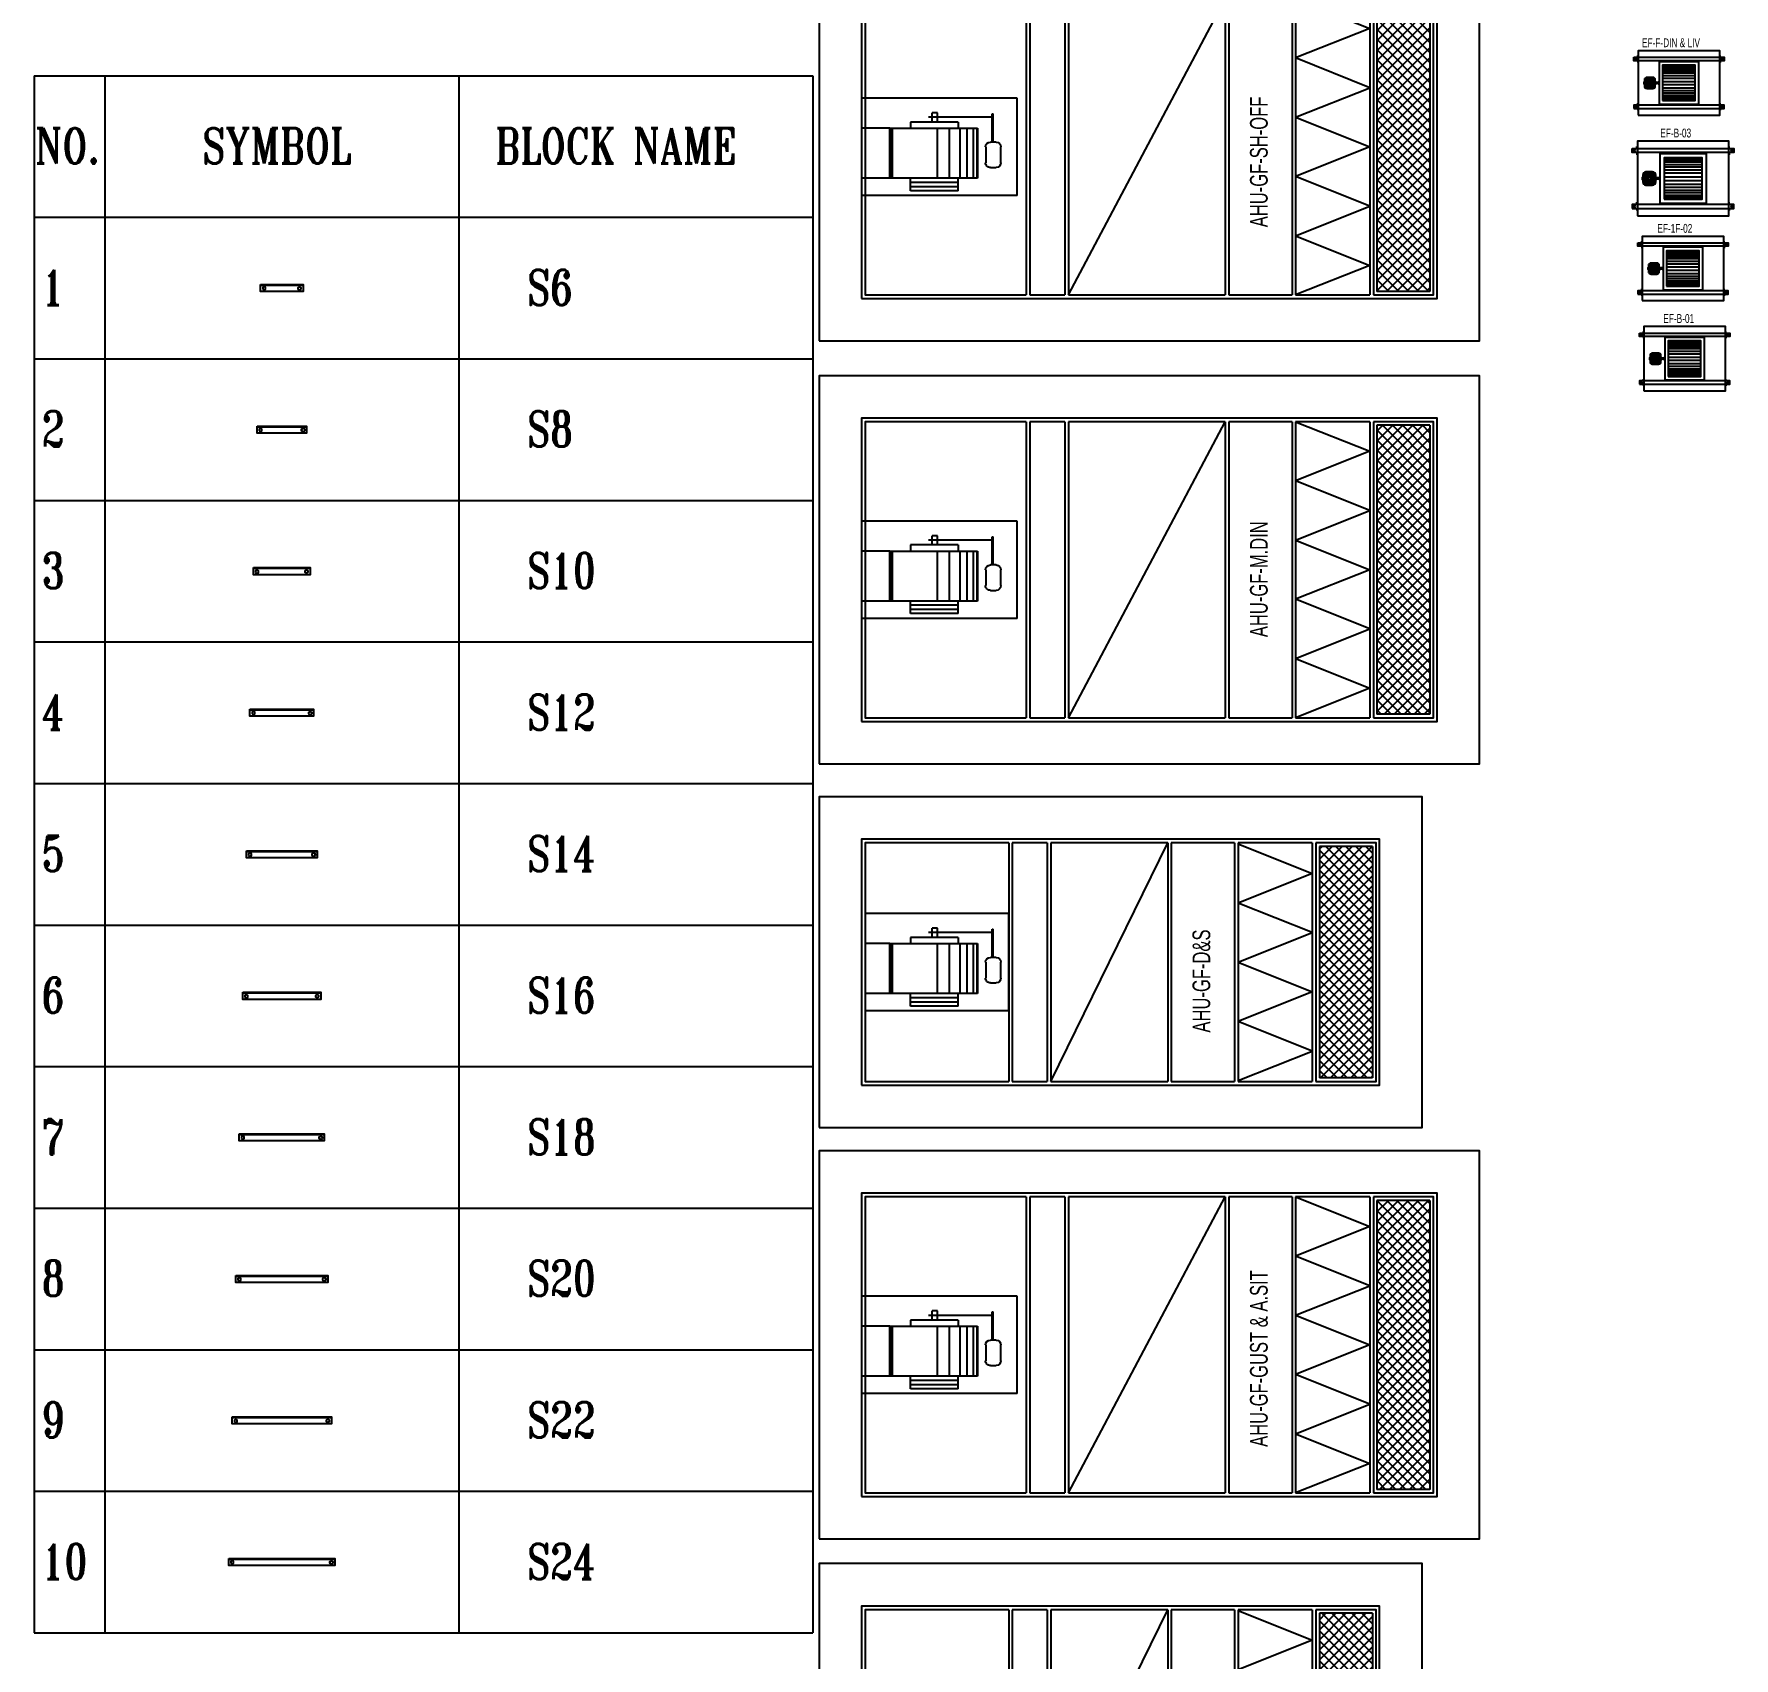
# Model space of a CAD drawing. Header units: millimetres. Extents: x -21221 to 1625077, y -149981 to 356550.
# Drawn here: x 272171 to 284177, y 130573 to 142046 of the extents above; entities that cross this region are included whole.
import ezdxf
from ezdxf.enums import TextEntityAlignment as Align

# ---------------------------------------------------------------- set-up
doc = ezdxf.new("R2010")
doc.units = ezdxf.units.MM
doc.header["$LTSCALE"] = 1000
doc.header["$MEASUREMENT"] = 0
doc.linetypes.add('HIDDEN2', pattern=[0.1875, 0.125, -0.0625])
doc.layers.get('0').update_dxf_attribs({"linetype": 'CONTINUOUS'})
doc.styles.add('SUPPORT', font='ROMANT.SHX', dxfattribs={"width": 0.75, "height": 250})
doc.styles.add('TEXT-P', font='stencil.shx', dxfattribs={"height": 0.3})
pattern_1 = [(45, (-2234.21, -2166.966), (-35.35534, 35.35534), []), (135, (-2234.21, -2166.966), (-35.35534, -35.35534), [])]
pattern_2 = [(45, (-2031.21, -1963.466), (-35.35534, 35.35534), []), (135, (-2031.21, -1963.466), (-35.35534, -35.35534), [])]

# ---------------------------------------------------------------- blocks, each defined once
blk = doc.blocks.new('S6')
at = {"color": 9, "linetype": 'HIDDEN2', "ltscale": 500}
blk.add_line((-150, 20), (150, 20), dxfattribs=at)
at = {"color": 9}
for points in [[(-150, 25), (150, 25), (150, -25), (-150, -25)], [(-135, -9), (-125, -15), (-115, -9), (-115, 3), (-125, 9), (-135, 3)], [(135, -9), (125, -15), (115, -9), (115, 3), (125, 9), (135, 3)]]:
    blk.add_lwpolyline(points, close=True, dxfattribs=at)
blk = doc.blocks.new('S8')
at = {"color": 9, "linetype": 'HIDDEN2', "ltscale": 500}
blk.add_line((-175, 20), (175, 20), dxfattribs=at)
at = {"color": 9}
for points in [[(-175, 25), (175, 25), (175, -25), (-175, -25)], [(-160, -9), (-150, -15), (-140, -9), (-140, 3), (-150, 9), (-160, 3)], [(160, -9), (150, -15), (140, -9), (140, 3), (150, 9), (160, 3)]]:
    blk.add_lwpolyline(points, close=True, dxfattribs=at)
blk = doc.blocks.new('S12')
at = {"color": 9, "linetype": 'HIDDEN2', "ltscale": 500}
blk.add_line((-225, 20), (225, 20), dxfattribs=at)
at = {"color": 9}
for points in [[(-225, 25), (225, 25), (225, -25), (-225, -25)], [(-210, -9), (-200, -15), (-190, -9), (-190, 3), (-200, 9), (-210, 3)], [(210, -9), (200, -15), (190, -9), (190, 3), (200, 9), (210, 3)]]:
    blk.add_lwpolyline(points, close=True, dxfattribs=at)
blk = doc.blocks.new('S14')
at = {"color": 9, "linetype": 'HIDDEN2', "ltscale": 500}
blk.add_line((-250, 20), (250, 20), dxfattribs=at)
at = {"color": 9}
for points in [[(-250, 25), (250, 25), (250, -25), (-250, -25)], [(-235, -9), (-225, -15), (-215, -9), (-215, 3), (-225, 9), (-235, 3)], [(235, -9), (225, -15), (215, -9), (215, 3), (225, 9), (235, 3)]]:
    blk.add_lwpolyline(points, close=True, dxfattribs=at)
blk = doc.blocks.new('S16')
at = {"color": 9, "linetype": 'HIDDEN2', "ltscale": 500}
blk.add_line((-275, 20), (275, 20), dxfattribs=at)
at = {"color": 9}
for points in [[(-275, 25), (275, 25), (275, -25), (-275, -25)], [(-260, -9), (-250, -15), (-240, -9), (-240, 3), (-250, 9), (-260, 3)], [(260, -9), (250, -15), (240, -9), (240, 3), (250, 9), (260, 3)]]:
    blk.add_lwpolyline(points, close=True, dxfattribs=at)
blk = doc.blocks.new('S18')
at = {"color": 9, "linetype": 'HIDDEN2', "ltscale": 500}
blk.add_line((-300, 20), (300, 20), dxfattribs=at)
at = {"color": 9}
for points in [[(-300, 25), (300, 25), (300, -25), (-300, -25)], [(-285, -9), (-275, -15), (-265, -9), (-265, 3), (-275, 9), (-285, 3)], [(285, -9), (275, -15), (265, -9), (265, 3), (275, 9), (285, 3)]]:
    blk.add_lwpolyline(points, close=True, dxfattribs=at)
blk = doc.blocks.new('S20')
at = {"color": 9, "linetype": 'HIDDEN2', "ltscale": 500}
blk.add_line((-325, 20), (325, 20), dxfattribs=at)
at = {"color": 9}
for points in [[(-325, 25), (325, 25), (325, -25), (-325, -25)], [(-310, -9), (-300, -15), (-290, -9), (-290, 3), (-300, 9), (-310, 3)], [(310, -9), (300, -15), (290, -9), (290, 3), (300, 9), (310, 3)]]:
    blk.add_lwpolyline(points, close=True, dxfattribs=at)
blk = doc.blocks.new('S22')
at = {"color": 9, "linetype": 'HIDDEN2', "ltscale": 500}
blk.add_line((-350, 20), (350, 20), dxfattribs=at)
at = {"color": 9}
for points in [[(-350, 25), (350, 25), (350, -25), (-350, -25)], [(-335, -9), (-325, -15), (-315, -9), (-315, 3), (-325, 9), (-335, 3)], [(335, -9), (325, -15), (315, -9), (315, 3), (325, 9), (335, 3)]]:
    blk.add_lwpolyline(points, close=True, dxfattribs=at)
blk = doc.blocks.new('S24')
at = {"color": 9, "linetype": 'HIDDEN2', "ltscale": 500}
blk.add_line((-375, 20), (375, 20), dxfattribs=at)
at = {"color": 9}
for points in [[(-375, 25), (375, 25), (375, -25), (-375, -25)], [(-360, -9), (-350, -15), (-340, -9), (-340, 3), (-350, 9), (-360, 3)], [(360, -9), (350, -15), (340, -9), (340, 3), (350, 9), (360, 3)]]:
    blk.add_lwpolyline(points, close=True, dxfattribs=at)
blk = doc.blocks.new('S10')
at = {"color": 9, "linetype": 'HIDDEN2', "ltscale": 500}
blk.add_line((-200, 20), (200, 20), dxfattribs=at)
at = {"color": 9}
for points in [[(-200, 25), (200, 25), (200, -25), (-200, -25)], [(-185, -9), (-175, -15), (-165, -9), (-165, 3), (-175, 9), (-185, 3)], [(185, -9), (175, -15), (165, -9), (165, 3), (175, 9), (185, 3)]]:
    blk.add_lwpolyline(points, close=True, dxfattribs=at)
blk = doc.blocks.new('AHU-GF-COR')
h = blk.add_hatch()
h.set_pattern_fill('ANSI37', color=9, scale=400, style=0)
h.set_pattern_definition(pattern_1)
h.paths.add_polyline_path([(1779, 818), (1404, 818), (1404, -818), (1779, -818)])
at = {"color": 12}
for p, q in [((-790, 842), (-790, -842)), ((-765, 842), (-765, -842)), ((-518, 842), (-518, -842)), ((-493, 842), (-493, -842)), ((-493, -842), (333, 842)), ((333, 842), (333, -842)), ((358, 842), (358, -842)), ((805, 842), (805, -842)), ((830, 842), (830, -842)), ((1354, 842), (1354, -842)), ((1379, 842), (1379, -842)), ((1379, 842), (1379, -842)), ((830, 836), (1354, 627)), ((1404, 818), (1404, -818)), ((1779, 818), (1404, 818)), ((1779, 818), (1779, -818)), ((1354, 627), (830, 418)), ((1354, 209), (830, 418)), ((-1804, 344), (-1804, -344)), ((-790, 344), (-1804, 344)), ((-790, -344), (-790, 344)), ((-1630, 132), (-1804, 132)), ((-1630, -221), (-1630, 132)), ((-1630, 132), (-1011, 132)), ((-1617, -221), (-1617, 132)), ((-1611, -221), (-1611, 132)), ((-1147, 175), (-1485, 175)), ((-1485, 175), (-1485, 132)), ((-1356, 211), (-908, 211)), ((-1294, 240), (-1331, 240)), ((-1330, 175), (-1330, 240)), ((-1296, 132), (-1296, -221)), ((-1294, 175), (-1294, 240)), ((-1210, 132), (-1210, -221)), ((-1147, 175), (-1147, 132)), ((-1135, 132), (-1135, -221)), ((-1086, 132), (-1086, -221)), ((-1042, 132), (-1042, -221)), ((-1016, 132), (-1016, -221)), ((-1011, 132), (-1011, -221)), ((-908, 233), (-899, 233)), ((-908, 34), (-908, 233)), ((-899, 34), (-899, 233)), ((830, 0), (1354, 209)), ((-953, 0), (-953, -112)), ((-879, 34), (-920, 34)), ((-845, -112), (-845, 0)), ((830, 0), (1354, -210)), ((-1630, -221), (-1804, -221)), ((-1011, -221), (-1630, -221)), ((-1485, -310), (-1485, -221)), ((-1147, -310), (-1147, -221)), ((-920, -146), (-879, -146)), ((1354, -210), (830, -419)), ((-790, -344), (-1804, -344)), ((-1147, -251), (-1485, -251)), ((-1147, -282), (-1485, -282)), ((-1147, -310), (-1485, -310)), ((1354, -628), (830, -419)), ((830, -837), (1354, -628)), ((1779, -818), (1404, -818))]:
    blk.add_line(p, q, dxfattribs=at)
at = {"color": 2}
blk.add_lwpolyline([(-2129, -1168), (2129, -1168), (2129, 1168), (-2129, 1168)], close=True, dxfattribs=at)
at = {"color": 12}
blk.add_lwpolyline([(-1829, -868), (1829, -868), (1829, 868), (-1829, 868)], close=True, dxfattribs=at)
for points in [[(-790, 842), (-1804, 842), (-1804, -842), (-790, -842)], [(-518, 842), (-765, 842)], [(333, 842), (-493, 842)], [(805, 842), (358, 842)], [(1354, 842), (830, 842)], [(1379, -842), (1804, -842), (1804, 842), (1379, 842)], [(-765, -842), (-518, -842)], [(-493, -842), (333, -842)], [(358, -842), (805, -842)], [(830, -842), (1354, -842)]]:
    blk.add_lwpolyline(points, dxfattribs=at)
at = {"color": 12, "extrusion": (0, 0, -1)}
for centre, major_axis, start_param, end_param in [((-920, 0), (-23.9, 23.9), 5.497787, 7.068583), ((-879, 0), (-23.9, 23.9), 0.785398, 2.356194), ((-920, -112), (23.9, 23.9), 2.356194, 3.926991), ((-879, -112), (23.9, 23.9), 0.785398, 2.356194)]:
    blk.add_ellipse(centre, major_axis=major_axis, ratio=1, start_param=start_param, end_param=end_param, dxfattribs=at)
blk = doc.blocks.new('AHU-GF-GUST & A.SIT')
h = blk.add_hatch()
h.set_pattern_fill('ANSI37', color=9, scale=400, style=0)
h.set_pattern_definition(pattern_2)
h.paths.add_polyline_path([(1982, 1021), (1607, 1021), (1607, -1021), (1982, -1021)])
at = {"color": 12}
for p, q in [((-869, 1046), (-869, -1046)), ((-844, 1046), (-844, -1046)), ((-597, 1046), (-597, -1046)), ((-572, 1046), (-572, -1046)), ((-572, -1046), (536, 1046)), ((536, 1046), (536, -1046)), ((561, 1046), (561, -1046)), ((1008, 1046), (1008, -1046)), ((1033, 1046), (1033, -1046)), ((1033, 1046), (1557, 837)), ((1557, 1046), (1557, -1046)), ((1582, 1046), (1582, -1046)), ((1582, 1046), (1582, -1046)), ((1607, 1021), (1607, -1021)), ((1982, 1021), (1607, 1021)), ((1982, 1021), (1982, -1021)), ((1557, 837), (1033, 628)), ((1557, 418), (1033, 628)), ((1033, 209), (1557, 418)), ((-2032, 344), (-2032, -344)), ((-934, 344), (-2032, 344)), ((-934, -344), (-934, 344)), ((-1833, 132), (-2032, 132)), ((-1833, -221), (-1833, 132)), ((-1833, 132), (-1214, 132)), ((-1820, -221), (-1820, 132)), ((-1814, -221), (-1814, 132)), ((-1350, 175), (-1688, 175)), ((-1688, 175), (-1688, 132)), ((-1559, 211), (-1111, 211)), ((-1497, 240), (-1534, 240)), ((-1533, 175), (-1533, 240)), ((-1499, 132), (-1499, -221)), ((-1497, 175), (-1497, 240)), ((-1413, 132), (-1413, -221)), ((-1350, 175), (-1350, 132)), ((-1338, 132), (-1338, -221)), ((-1289, 132), (-1289, -221)), ((-1245, 132), (-1245, -221)), ((-1219, 132), (-1219, -221)), ((-1214, 132), (-1214, -221)), ((-1111, 233), (-1102, 233)), ((-1111, 34), (-1111, 233)), ((-1102, 34), (-1102, 233)), ((1033, 209), (1557, 0)), ((-1156, 0), (-1156, -112)), ((-1082, 34), (-1123, 34)), ((-1048, -112), (-1048, 0)), ((1557, 0), (1033, -209)), ((-1833, -221), (-2032, -221)), ((-1214, -221), (-1833, -221)), ((-1688, -310), (-1688, -221)), ((-1350, -310), (-1350, -221)), ((-1123, -146), (-1082, -146)), ((1557, -418), (1033, -209)), ((-934, -344), (-2032, -344)), ((-1350, -251), (-1688, -251)), ((-1350, -282), (-1688, -282)), ((-1350, -310), (-1688, -310)), ((1033, -628), (1557, -418)), ((1033, -628), (1557, -837)), ((1557, -837), (1033, -1046)), ((1982, -1021), (1607, -1021))]:
    blk.add_line(p, q, dxfattribs=at)
at = {"color": 2}
blk.add_lwpolyline([(-2332, -1371), (2332, -1371), (2332, 1371), (-2332, 1371)], close=True, dxfattribs=at)
at = {"color": 12}
blk.add_lwpolyline([(-2032, -1071), (2032, -1071), (2032, 1071), (-2032, 1071)], close=True, dxfattribs=at)
for points in [[(-869, 1046), (-2007, 1046), (-2007, -1046), (-869, -1046)], [(-597, 1046), (-844, 1046)], [(536, 1046), (-572, 1046)], [(1008, 1046), (561, 1046)], [(1557, 1046), (1033, 1046)], [(1582, -1046), (2007, -1046), (2007, 1046), (1582, 1046)], [(-844, -1046), (-597, -1046)], [(-572, -1046), (536, -1046)], [(561, -1046), (1008, -1046)], [(1033, -1046), (1557, -1046)]]:
    blk.add_lwpolyline(points, dxfattribs=at)
at = {"color": 12, "extrusion": (0, 0, -1)}
for centre, major_axis, start_param, end_param in [((-1123, 0), (-23.9, 23.9), 5.497787, 7.068583), ((-1082, 0), (-23.9, 23.9), 0.785398, 2.356194), ((-1123, -112), (23.9, 23.9), 2.356194, 3.926991), ((-1082, -112), (23.9, 23.9), 0.785398, 2.356194)]:
    blk.add_ellipse(centre, major_axis=major_axis, ratio=1, start_param=start_param, end_param=end_param, dxfattribs=at)
blk = doc.blocks.new('AHU-GF-D&S')
h = blk.add_hatch()
h.set_pattern_fill('ANSI37', color=9, scale=400, style=0)
h.set_pattern_definition(pattern_1)
h.paths.add_polyline_path([(1779, 818), (1404, 818), (1404, -818), (1779, -818)])
at = {"color": 12}
for p, q in [((-790, 842), (-790, -842)), ((-765, 842), (-765, -842)), ((-518, 842), (-518, -842)), ((-493, 842), (-493, -842)), ((-493, -842), (333, 842)), ((333, 842), (333, -842)), ((358, 842), (358, -842)), ((805, 842), (805, -842)), ((830, 842), (830, -842)), ((1354, 842), (1354, -842)), ((1379, 842), (1379, -842)), ((1379, 842), (1379, -842)), ((830, 836), (1354, 627)), ((1404, 818), (1404, -818)), ((1779, 818), (1404, 818)), ((1779, 818), (1779, -818)), ((1354, 627), (830, 418)), ((1354, 209), (830, 418)), ((-1804, 344), (-1804, -344)), ((-790, 344), (-1804, 344)), ((-790, -344), (-790, 344)), ((-1630, 132), (-1804, 132)), ((-1630, -221), (-1630, 132)), ((-1630, 132), (-1011, 132)), ((-1617, -221), (-1617, 132)), ((-1611, -221), (-1611, 132)), ((-1147, 175), (-1485, 175)), ((-1485, 175), (-1485, 132)), ((-1356, 211), (-908, 211)), ((-1294, 240), (-1331, 240)), ((-1330, 175), (-1330, 240)), ((-1296, 132), (-1296, -221)), ((-1294, 175), (-1294, 240)), ((-1210, 132), (-1210, -221)), ((-1147, 175), (-1147, 132)), ((-1135, 132), (-1135, -221)), ((-1086, 132), (-1086, -221)), ((-1042, 132), (-1042, -221)), ((-1016, 132), (-1016, -221)), ((-1011, 132), (-1011, -221)), ((-908, 233), (-899, 233)), ((-908, 34), (-908, 233)), ((-899, 34), (-899, 233)), ((830, 0), (1354, 209)), ((-953, 0), (-953, -112)), ((-879, 34), (-920, 34)), ((-845, -112), (-845, 0)), ((830, 0), (1354, -210)), ((-1630, -221), (-1804, -221)), ((-1011, -221), (-1630, -221)), ((-1485, -310), (-1485, -221)), ((-1147, -310), (-1147, -221)), ((-920, -146), (-879, -146)), ((1354, -210), (830, -419)), ((-790, -344), (-1804, -344)), ((-1147, -251), (-1485, -251)), ((-1147, -282), (-1485, -282)), ((-1147, -310), (-1485, -310)), ((1354, -628), (830, -419)), ((830, -837), (1354, -628)), ((1779, -818), (1404, -818))]:
    blk.add_line(p, q, dxfattribs=at)
at = {"color": 2}
blk.add_lwpolyline([(-2129, -1168), (2129, -1168), (2129, 1168), (-2129, 1168)], close=True, dxfattribs=at)
at = {"color": 12}
blk.add_lwpolyline([(-1829, -868), (1829, -868), (1829, 868), (-1829, 868)], close=True, dxfattribs=at)
for points in [[(-790, 842), (-1804, 842), (-1804, -842), (-790, -842)], [(-518, 842), (-765, 842)], [(333, 842), (-493, 842)], [(805, 842), (358, 842)], [(1354, 842), (830, 842)], [(1379, -842), (1804, -842), (1804, 842), (1379, 842)], [(-765, -842), (-518, -842)], [(-493, -842), (333, -842)], [(358, -842), (805, -842)], [(830, -842), (1354, -842)]]:
    blk.add_lwpolyline(points, dxfattribs=at)
at = {"color": 12, "extrusion": (0, 0, -1)}
for centre, major_axis, start_param, end_param in [((-920, 0), (-23.9, 23.9), 5.497787, 7.068583), ((-879, 0), (-23.9, 23.9), 0.785398, 2.356194), ((-920, -112), (23.9, 23.9), 2.356194, 3.926991), ((-879, -112), (23.9, 23.9), 0.785398, 2.356194)]:
    blk.add_ellipse(centre, major_axis=major_axis, ratio=1, start_param=start_param, end_param=end_param, dxfattribs=at)
blk = doc.blocks.new('AHU-GF-M.DIN')
h = blk.add_hatch()
h.set_pattern_fill('ANSI37', color=9, scale=400, style=0)
h.set_pattern_definition(pattern_2)
h.paths.add_polyline_path([(1982, 1021), (1607, 1021), (1607, -1021), (1982, -1021)])
at = {"color": 12}
for p, q in [((-869, 1046), (-869, -1046)), ((-844, 1046), (-844, -1046)), ((-597, 1046), (-597, -1046)), ((-572, 1046), (-572, -1046)), ((-572, -1046), (536, 1046)), ((536, 1046), (536, -1046)), ((561, 1046), (561, -1046)), ((1008, 1046), (1008, -1046)), ((1033, 1046), (1033, -1046)), ((1033, 1046), (1557, 837)), ((1557, 1046), (1557, -1046)), ((1582, 1046), (1582, -1046)), ((1582, 1046), (1582, -1046)), ((1607, 1021), (1607, -1021)), ((1982, 1021), (1607, 1021)), ((1982, 1021), (1982, -1021)), ((1557, 837), (1033, 628)), ((1557, 418), (1033, 628)), ((1033, 209), (1557, 418)), ((-2032, 344), (-2032, -344)), ((-934, 344), (-2032, 344)), ((-934, -344), (-934, 344)), ((-1833, 132), (-2032, 132)), ((-1833, -221), (-1833, 132)), ((-1833, 132), (-1214, 132)), ((-1820, -221), (-1820, 132)), ((-1814, -221), (-1814, 132)), ((-1350, 175), (-1688, 175)), ((-1688, 175), (-1688, 132)), ((-1559, 211), (-1111, 211)), ((-1497, 240), (-1534, 240)), ((-1533, 175), (-1533, 240)), ((-1499, 132), (-1499, -221)), ((-1497, 175), (-1497, 240)), ((-1413, 132), (-1413, -221)), ((-1350, 175), (-1350, 132)), ((-1338, 132), (-1338, -221)), ((-1289, 132), (-1289, -221)), ((-1245, 132), (-1245, -221)), ((-1219, 132), (-1219, -221)), ((-1214, 132), (-1214, -221)), ((-1111, 233), (-1102, 233)), ((-1111, 34), (-1111, 233)), ((-1102, 34), (-1102, 233)), ((1033, 209), (1557, 0)), ((-1156, 0), (-1156, -112)), ((-1082, 34), (-1123, 34)), ((-1048, -112), (-1048, 0)), ((1557, 0), (1033, -209)), ((-1833, -221), (-2032, -221)), ((-1214, -221), (-1833, -221)), ((-1688, -310), (-1688, -221)), ((-1350, -310), (-1350, -221)), ((-1123, -146), (-1082, -146)), ((1557, -418), (1033, -209)), ((-934, -344), (-2032, -344)), ((-1350, -251), (-1688, -251)), ((-1350, -282), (-1688, -282)), ((-1350, -310), (-1688, -310)), ((1033, -628), (1557, -418)), ((1033, -628), (1557, -837)), ((1557, -837), (1033, -1046)), ((1982, -1021), (1607, -1021))]:
    blk.add_line(p, q, dxfattribs=at)
at = {"color": 2}
blk.add_lwpolyline([(-2332, -1371), (2332, -1371), (2332, 1371), (-2332, 1371)], close=True, dxfattribs=at)
at = {"color": 12}
blk.add_lwpolyline([(-2032, -1071), (2032, -1071), (2032, 1071), (-2032, 1071)], close=True, dxfattribs=at)
for points in [[(-869, 1046), (-2007, 1046), (-2007, -1046), (-869, -1046)], [(-597, 1046), (-844, 1046)], [(536, 1046), (-572, 1046)], [(1008, 1046), (561, 1046)], [(1557, 1046), (1033, 1046)], [(1582, -1046), (2007, -1046), (2007, 1046), (1582, 1046)], [(-844, -1046), (-597, -1046)], [(-572, -1046), (536, -1046)], [(561, -1046), (1008, -1046)], [(1033, -1046), (1557, -1046)]]:
    blk.add_lwpolyline(points, dxfattribs=at)
at = {"color": 12, "extrusion": (0, 0, -1)}
for centre, major_axis, start_param, end_param in [((-1123, 0), (-23.9, 23.9), 5.497787, 7.068583), ((-1082, 0), (-23.9, 23.9), 0.785398, 2.356194), ((-1123, -112), (23.9, 23.9), 2.356194, 3.926991), ((-1082, -112), (23.9, 23.9), 0.785398, 2.356194)]:
    blk.add_ellipse(centre, major_axis=major_axis, ratio=1, start_param=start_param, end_param=end_param, dxfattribs=at)
blk = doc.blocks.new('AHU-GF-SH-OFF')
h = blk.add_hatch()
h.set_pattern_fill('ANSI37', color=9, scale=400, style=0)
h.set_pattern_definition(pattern_2)
h.paths.add_polyline_path([(1982, 1021), (1607, 1021), (1607, -1021), (1982, -1021)])
at = {"color": 12}
for p, q in [((-869, 1046), (-869, -1046)), ((-844, 1046), (-844, -1046)), ((-597, 1046), (-597, -1046)), ((-572, 1046), (-572, -1046)), ((-572, -1046), (536, 1046)), ((536, 1046), (536, -1046)), ((561, 1046), (561, -1046)), ((1008, 1046), (1008, -1046)), ((1033, 1046), (1033, -1046)), ((1033, 1046), (1557, 837)), ((1557, 1046), (1557, -1046)), ((1582, 1046), (1582, -1046)), ((1582, 1046), (1582, -1046)), ((1607, 1021), (1607, -1021)), ((1982, 1021), (1607, 1021)), ((1982, 1021), (1982, -1021)), ((1557, 837), (1033, 628)), ((1557, 418), (1033, 628)), ((1033, 209), (1557, 418)), ((-2032, 344), (-2032, -344)), ((-934, 344), (-2032, 344)), ((-934, -344), (-934, 344)), ((-1833, 132), (-2032, 132)), ((-1833, -221), (-1833, 132)), ((-1833, 132), (-1214, 132)), ((-1820, -221), (-1820, 132)), ((-1814, -221), (-1814, 132)), ((-1350, 175), (-1688, 175)), ((-1688, 175), (-1688, 132)), ((-1559, 211), (-1111, 211)), ((-1497, 240), (-1534, 240)), ((-1533, 175), (-1533, 240)), ((-1499, 132), (-1499, -221)), ((-1497, 175), (-1497, 240)), ((-1413, 132), (-1413, -221)), ((-1350, 175), (-1350, 132)), ((-1338, 132), (-1338, -221)), ((-1289, 132), (-1289, -221)), ((-1245, 132), (-1245, -221)), ((-1219, 132), (-1219, -221)), ((-1214, 132), (-1214, -221)), ((-1111, 233), (-1102, 233)), ((-1111, 34), (-1111, 233)), ((-1102, 34), (-1102, 233)), ((1033, 209), (1557, 0)), ((-1156, 0), (-1156, -112)), ((-1082, 34), (-1123, 34)), ((-1048, -112), (-1048, 0)), ((1557, 0), (1033, -209)), ((-1833, -221), (-2032, -221)), ((-1214, -221), (-1833, -221)), ((-1688, -310), (-1688, -221)), ((-1350, -310), (-1350, -221)), ((-1123, -146), (-1082, -146)), ((1557, -418), (1033, -209)), ((-934, -344), (-2032, -344)), ((-1350, -251), (-1688, -251)), ((-1350, -282), (-1688, -282)), ((-1350, -310), (-1688, -310)), ((1033, -628), (1557, -418)), ((1033, -628), (1557, -837)), ((1557, -837), (1033, -1046)), ((1982, -1021), (1607, -1021))]:
    blk.add_line(p, q, dxfattribs=at)
at = {"color": 2}
blk.add_lwpolyline([(-2332, -1371), (2332, -1371), (2332, 1371), (-2332, 1371)], close=True, dxfattribs=at)
at = {"color": 12}
blk.add_lwpolyline([(-2032, -1071), (2032, -1071), (2032, 1071), (-2032, 1071)], close=True, dxfattribs=at)
for points in [[(-869, 1046), (-2007, 1046), (-2007, -1046), (-869, -1046)], [(-597, 1046), (-844, 1046)], [(536, 1046), (-572, 1046)], [(1008, 1046), (561, 1046)], [(1557, 1046), (1033, 1046)], [(1582, -1046), (2007, -1046), (2007, 1046), (1582, 1046)], [(-844, -1046), (-597, -1046)], [(-572, -1046), (536, -1046)], [(561, -1046), (1008, -1046)], [(1033, -1046), (1557, -1046)]]:
    blk.add_lwpolyline(points, dxfattribs=at)
at = {"color": 12, "extrusion": (0, 0, -1)}
for centre, major_axis, start_param, end_param in [((-1123, 0), (-23.9, 23.9), 5.497787, 7.068583), ((-1082, 0), (-23.9, 23.9), 0.785398, 2.356194), ((-1123, -112), (23.9, 23.9), 2.356194, 3.926991), ((-1082, -112), (23.9, 23.9), 0.785398, 2.356194)]:
    blk.add_ellipse(centre, major_axis=major_axis, ratio=1, start_param=start_param, end_param=end_param, dxfattribs=at)
blk = doc.blocks.new('EF-B-01')
at = {"color": 12}
for p, q in [((-291, 181), (-291, 193)), ((-291, 193), (-288, 193)), ((-291, 157), (-291, 144)), ((-291, 144), (-288, 144)), ((291, 193), (288, 193)), ((291, 144), (288, 144)), ((291, 181), (291, 193)), ((291, 157), (291, 144)), ((-244, 23), (-167, 23)), ((-244, 20), (-167, 20)), ((-244, 19), (-167, 19)), ((-244, 16), (-167, 16)), ((-244, 16), (-167, 16)), ((-244, 12), (-167, 12)), ((-244, 12), (-167, 12)), ((-244, 8), (-221, 8)), ((-244, 8), (-221, 8)), ((-244, 4), (-221, 4)), ((-244, 4), (-221, 4)), ((-244, 0), (-221, 0)), ((-243, 24), (-167, 24)), ((-242, 28), (-168, 28)), ((-242, 27), (-168, 27)), ((-240, 32), (-171, 32)), ((-240, 31), (-170, 31)), ((-237, 35), (-174, 35)), ((-236, 36), (-175, 36)), ((-187, 8), (-167, 8)), ((-187, 8), (-167, 8)), ((-187, 4), (-167, 4)), ((-187, 4), (-167, 4)), ((-187, 0), (-167, 0)), ((-145, 4), (-162, 4)), ((-115, 120), (115, 120)), ((-115, 110), (115, 110)), ((-115, 100), (115, 100)), ((-115, 86), (115, 86)), ((-115, 71), (115, 71)), ((-115, 53), (115, 53)), ((-115, 34), (115, 34)), ((-115, 11), (115, 11)), ((-244, 0), (-221, 0)), ((-244, -4), (-221, -4)), ((-244, -4), (-221, -4)), ((-244, -8), (-221, -8)), ((-244, -8), (-221, -8)), ((-244, -12), (-167, -12)), ((-244, -12), (-167, -12)), ((-244, -16), (-167, -16)), ((-244, -16), (-167, -16)), ((-244, -19), (-167, -19)), ((-244, -20), (-167, -20)), ((-244, -23), (-167, -23)), ((-243, -24), (-167, -24)), ((-242, -27), (-168, -27)), ((-242, -28), (-168, -28)), ((-240, -31), (-170, -31)), ((-240, -32), (-171, -32)), ((-237, -35), (-174, -35)), ((-236, -36), (-175, -36)), ((-187, 0), (-167, 0)), ((-187, -4), (-167, -4)), ((-187, -4), (-167, -4)), ((-187, -8), (-167, -8)), ((-187, -8), (-167, -8)), ((-145, -4), (-162, -4)), ((-115, -11), (115, -11)), ((-115, -34), (115, -34)), ((-115, -53), (115, -53)), ((-115, -71), (115, -71)), ((-115, -86), (115, -86)), ((-115, -100), (115, -100)), ((-115, -110), (115, -110)), ((-115, -120), (115, -120)), ((-291, -157), (-291, -144)), ((-291, -144), (-288, -144)), ((-291, -181), (-291, -193)), ((-291, -193), (-288, -193)), ((291, -144), (288, -144)), ((291, -193), (288, -193)), ((291, -157), (291, -144)), ((291, -181), (291, -193))]:
    blk.add_line(p, q, dxfattribs=at)
for points in [[(-319, 181), (319, 181), (319, 157), (-319, 157)], [(-288, -227), (288, -227), (288, 227), (-288, 227)], [(-140, -150), (140, -150), (140, 150), (-140, 150)], [(-115, -125), (115, -125), (115, 125), (-115, 125)], [(-248, -6), (-246, -6), (-246, 6), (-248, 6)], [(-244, -8), (-246, -8), (-246, 8), (-244, 8)], [(-167, -8), (-164, -8), (-164, 8), (-167, 8)], [(-164, -6), (-162, -6), (-162, 6), (-164, 6)], [(-143, -6), (-145, -6), (-145, 6), (-143, 6)], [(-140, -8), (-143, -8), (-143, 8), (-140, 8)], [(-319, -181), (319, -181), (319, -157), (-319, -157)]]:
    blk.add_lwpolyline(points, close=True, dxfattribs=at)
for points in [[(-225, -39), (-185, -39, 0.414214), (-167, -21), (-167, 21, 0.414214), (-185, 39), (-225, 39, 0.414214), (-244, 21), (-244, -21, 0.414214)], [(-216, -12), (-192, -12, 0.414214), (-187, -7), (-187, 7, 0.414214), (-192, 12), (-216, 12, 0.414214), (-221, 7), (-221, -7, 0.414214)], [(-212, -5), (-196, -5, 0.414214), (-194, -2), (-194, 2, 0.414214), (-196, 5), (-212, 5, 0.414214), (-214, 2), (-214, -2, 0.414214)]]:
    blk.add_lwpolyline(points, format="xyb", close=True, dxfattribs=at)
for centre in [(-307, 169), (307, 169), (-307, -169), (307, -169)]:
    blk.add_circle(centre, 5.7, dxfattribs=at)
blk = doc.blocks.new('EF-1F-02')
at = {"color": 12}
for p, q in [((-291, 181), (-291, 193)), ((-291, 193), (-288, 193)), ((-291, 157), (-291, 144)), ((-291, 144), (-288, 144)), ((291, 193), (288, 193)), ((291, 144), (288, 144)), ((291, 181), (291, 193)), ((291, 157), (291, 144)), ((-244, 23), (-167, 23)), ((-244, 20), (-167, 20)), ((-244, 19), (-167, 19)), ((-244, 16), (-167, 16)), ((-244, 16), (-167, 16)), ((-244, 12), (-167, 12)), ((-244, 12), (-167, 12)), ((-244, 8), (-221, 8)), ((-244, 8), (-221, 8)), ((-244, 4), (-221, 4)), ((-244, 4), (-221, 4)), ((-244, 0), (-221, 0)), ((-243, 24), (-167, 24)), ((-242, 28), (-168, 28)), ((-242, 27), (-168, 27)), ((-240, 32), (-171, 32)), ((-240, 31), (-170, 31)), ((-237, 35), (-174, 35)), ((-236, 36), (-175, 36)), ((-187, 8), (-167, 8)), ((-187, 8), (-167, 8)), ((-187, 4), (-167, 4)), ((-187, 4), (-167, 4)), ((-187, 0), (-167, 0)), ((-145, 4), (-162, 4)), ((-115, 120), (115, 120)), ((-115, 110), (115, 110)), ((-115, 100), (115, 100)), ((-115, 86), (115, 86)), ((-115, 71), (115, 71)), ((-115, 53), (115, 53)), ((-115, 34), (115, 34)), ((-115, 11), (115, 11)), ((-244, 0), (-221, 0)), ((-244, -4), (-221, -4)), ((-244, -4), (-221, -4)), ((-244, -8), (-221, -8)), ((-244, -8), (-221, -8)), ((-244, -12), (-167, -12)), ((-244, -12), (-167, -12)), ((-244, -16), (-167, -16)), ((-244, -16), (-167, -16)), ((-244, -19), (-167, -19)), ((-244, -20), (-167, -20)), ((-244, -23), (-167, -23)), ((-243, -24), (-167, -24)), ((-242, -27), (-168, -27)), ((-242, -28), (-168, -28)), ((-240, -31), (-170, -31)), ((-240, -32), (-171, -32)), ((-237, -35), (-174, -35)), ((-236, -36), (-175, -36)), ((-187, 0), (-167, 0)), ((-187, -4), (-167, -4)), ((-187, -4), (-167, -4)), ((-187, -8), (-167, -8)), ((-187, -8), (-167, -8)), ((-145, -4), (-162, -4)), ((-115, -11), (115, -11)), ((-115, -34), (115, -34)), ((-115, -53), (115, -53)), ((-115, -71), (115, -71)), ((-115, -86), (115, -86)), ((-115, -100), (115, -100)), ((-115, -110), (115, -110)), ((-115, -120), (115, -120)), ((-291, -157), (-291, -144)), ((-291, -144), (-288, -144)), ((-291, -181), (-291, -193)), ((-291, -193), (-288, -193)), ((291, -144), (288, -144)), ((291, -193), (288, -193)), ((291, -157), (291, -144)), ((291, -181), (291, -193))]:
    blk.add_line(p, q, dxfattribs=at)
for points in [[(-319, 181), (319, 181), (319, 157), (-319, 157)], [(-288, -227), (288, -227), (288, 227), (-288, 227)], [(-140, -150), (140, -150), (140, 150), (-140, 150)], [(-115, -125), (115, -125), (115, 125), (-115, 125)], [(-248, -6), (-246, -6), (-246, 6), (-248, 6)], [(-244, -8), (-246, -8), (-246, 8), (-244, 8)], [(-167, -8), (-164, -8), (-164, 8), (-167, 8)], [(-164, -6), (-162, -6), (-162, 6), (-164, 6)], [(-143, -6), (-145, -6), (-145, 6), (-143, 6)], [(-140, -8), (-143, -8), (-143, 8), (-140, 8)], [(-319, -181), (319, -181), (319, -157), (-319, -157)]]:
    blk.add_lwpolyline(points, close=True, dxfattribs=at)
for points in [[(-225, -39), (-185, -39, 0.414214), (-167, -21), (-167, 21, 0.414214), (-185, 39), (-225, 39, 0.414214), (-244, 21), (-244, -21, 0.414214)], [(-216, -12), (-192, -12, 0.414214), (-187, -7), (-187, 7, 0.414214), (-192, 12), (-216, 12, 0.414214), (-221, 7), (-221, -7, 0.414214)], [(-212, -5), (-196, -5, 0.414214), (-194, -2), (-194, 2, 0.414214), (-196, 5), (-212, 5, 0.414214), (-214, 2), (-214, -2, 0.414214)]]:
    blk.add_lwpolyline(points, format="xyb", close=True, dxfattribs=at)
for centre in [(-307, 169), (307, 169), (-307, -169), (307, -169)]:
    blk.add_circle(centre, 5.7, dxfattribs=at)
blk = doc.blocks.new('EF-B-03')
at = {"color": 12}
for p, q in [((-326, 211), (-326, 225)), ((-326, 225), (-322, 225)), ((-326, 183), (-326, 168)), ((-326, 168), (-322, 168)), ((-134, 140), (134, 140)), ((-134, 129), (134, 129)), ((326, 225), (322, 225)), ((326, 168), (322, 168)), ((326, 211), (326, 225)), ((326, 183), (326, 168)), ((-284, 28), (-195, 28)), ((-284, 27), (-195, 27)), ((-284, 23), (-194, 23)), ((-284, 23), (-194, 23)), ((-284, 19), (-194, 19)), ((-284, 18), (-194, 18)), ((-284, 14), (-194, 14)), ((-284, 13), (-194, 13)), ((-284, 10), (-258, 10)), ((-284, 9), (-258, 9)), ((-284, 5), (-258, 5)), ((-284, 4), (-258, 4)), ((-284, 0), (-258, 0)), ((-283, 32), (-196, 32)), ((-282, 33), (-196, 33)), ((-280, 37), (-199, 37)), ((-280, 37), (-198, 37)), ((-276, 41), (-203, 41)), ((-275, 42), (-204, 42)), ((-218, 10), (-194, 10)), ((-218, 9), (-194, 9)), ((-218, 5), (-194, 5)), ((-218, 4), (-194, 4)), ((-218, 0), (-194, 0)), ((-169, 4), (-189, 4)), ((-134, 117), (134, 117)), ((-134, 100), (134, 100)), ((-134, 82), (134, 82)), ((-134, 62), (134, 62)), ((-134, 40), (134, 40)), ((-134, 13), (134, 13)), ((-284, 0), (-258, 0)), ((-284, -4), (-258, -4)), ((-284, -5), (-258, -5)), ((-284, -9), (-258, -9)), ((-284, -10), (-258, -10)), ((-284, -13), (-194, -13)), ((-284, -14), (-194, -14)), ((-284, -18), (-194, -18)), ((-284, -19), (-194, -19)), ((-284, -23), (-194, -23)), ((-284, -23), (-194, -23)), ((-284, -27), (-195, -27)), ((-284, -28), (-195, -28)), ((-283, -32), (-196, -32)), ((-282, -33), (-196, -33)), ((-280, -37), (-198, -37)), ((-280, -37), (-199, -37)), ((-276, -41), (-203, -41)), ((-275, -42), (-204, -42)), ((-218, 0), (-194, 0)), ((-218, -4), (-194, -4)), ((-218, -5), (-194, -5)), ((-218, -9), (-194, -9)), ((-218, -10), (-194, -10)), ((-169, -4), (-189, -4)), ((-134, -13), (134, -13)), ((-134, -40), (134, -40)), ((-134, -62), (134, -62)), ((-134, -82), (134, -82)), ((-134, -100), (134, -100)), ((-134, -117), (134, -117)), ((-326, -183), (-326, -168)), ((-326, -168), (-322, -168)), ((-326, -211), (-326, -225)), ((-326, -225), (-322, -225)), ((-134, -129), (134, -129)), ((-134, -140), (134, -140)), ((326, -168), (322, -168)), ((326, -225), (322, -225)), ((326, -183), (326, -168)), ((326, -211), (326, -225))]:
    blk.add_line(p, q, dxfattribs=at)
for points in [[(-322, -264), (322, -264), (322, 264), (-322, 264)], [(-359, 211), (359, 211), (359, 183), (-359, 183)], [(-164, -175), (164, -175), (164, 175), (-164, 175)], [(-134, -146), (134, -146), (134, 146), (-134, 146)], [(-289, -7), (-287, -7), (-287, 7), (-289, 7)], [(-284, -9), (-287, -9), (-287, 9), (-284, 9)], [(-194, -9), (-191, -9), (-191, 9), (-194, 9)], [(-191, -7), (-189, -7), (-189, 7), (-191, 7)], [(-167, -7), (-169, -7), (-169, 7), (-167, 7)], [(-164, -9), (-167, -9), (-167, 9), (-164, 9)], [(-359, -211), (359, -211), (359, -183), (-359, -183)]]:
    blk.add_lwpolyline(points, close=True, dxfattribs=at)
for points in [[(-263, -46), (-216, -46, 0.414214), (-194, -24), (-194, 24, 0.414214), (-216, 46), (-263, 46, 0.414214), (-284, 24), (-284, -24, 0.414214)], [(-252, -13), (-223, -13, 0.414214), (-218, -8), (-218, 8, 0.414214), (-223, 13), (-252, 13, 0.414214), (-258, 8), (-258, -8, 0.414214)], [(-247, -6), (-228, -6, 0.414214), (-226, -3), (-226, 3, 0.414214), (-228, 6), (-247, 6, 0.414214), (-250, 3), (-250, -3, 0.414214)]]:
    blk.add_lwpolyline(points, format="xyb", close=True, dxfattribs=at)
for centre in [(-345, 197), (345, 197), (-345, -197), (345, -197)]:
    blk.add_circle(centre, 6.64, dxfattribs=at)
blk = doc.blocks.new('EF-F-DIN & LIV')
at = {"color": 12}
for p, q in [((-291, 181), (-291, 193)), ((-291, 193), (-288, 193)), ((-291, 157), (-291, 144)), ((-291, 144), (-288, 144)), ((291, 193), (288, 193)), ((291, 144), (288, 144)), ((291, 181), (291, 193)), ((291, 157), (291, 144)), ((-244, 23), (-167, 23)), ((-244, 20), (-167, 20)), ((-244, 19), (-167, 19)), ((-244, 16), (-167, 16)), ((-244, 16), (-167, 16)), ((-244, 12), (-167, 12)), ((-244, 12), (-167, 12)), ((-244, 8), (-221, 8)), ((-244, 8), (-221, 8)), ((-244, 4), (-221, 4)), ((-244, 4), (-221, 4)), ((-244, 0), (-221, 0)), ((-243, 24), (-167, 24)), ((-242, 28), (-168, 28)), ((-242, 27), (-168, 27)), ((-240, 32), (-171, 32)), ((-240, 31), (-170, 31)), ((-237, 35), (-174, 35)), ((-236, 36), (-175, 36)), ((-187, 8), (-167, 8)), ((-187, 8), (-167, 8)), ((-187, 4), (-167, 4)), ((-187, 4), (-167, 4)), ((-187, 0), (-167, 0)), ((-145, 4), (-162, 4)), ((-115, 120), (115, 120)), ((-115, 110), (115, 110)), ((-115, 100), (115, 100)), ((-115, 86), (115, 86)), ((-115, 71), (115, 71)), ((-115, 53), (115, 53)), ((-115, 34), (115, 34)), ((-115, 11), (115, 11)), ((-244, 0), (-221, 0)), ((-244, -4), (-221, -4)), ((-244, -4), (-221, -4)), ((-244, -8), (-221, -8)), ((-244, -8), (-221, -8)), ((-244, -12), (-167, -12)), ((-244, -12), (-167, -12)), ((-244, -16), (-167, -16)), ((-244, -16), (-167, -16)), ((-244, -19), (-167, -19)), ((-244, -20), (-167, -20)), ((-244, -23), (-167, -23)), ((-243, -24), (-167, -24)), ((-242, -27), (-168, -27)), ((-242, -28), (-168, -28)), ((-240, -31), (-170, -31)), ((-240, -32), (-171, -32)), ((-237, -35), (-174, -35)), ((-236, -36), (-175, -36)), ((-187, 0), (-167, 0)), ((-187, -4), (-167, -4)), ((-187, -4), (-167, -4)), ((-187, -8), (-167, -8)), ((-187, -8), (-167, -8)), ((-145, -4), (-162, -4)), ((-115, -11), (115, -11)), ((-115, -34), (115, -34)), ((-115, -53), (115, -53)), ((-115, -71), (115, -71)), ((-115, -86), (115, -86)), ((-115, -100), (115, -100)), ((-115, -110), (115, -110)), ((-115, -120), (115, -120)), ((-291, -157), (-291, -144)), ((-291, -144), (-288, -144)), ((-291, -181), (-291, -193)), ((-291, -193), (-288, -193)), ((291, -144), (288, -144)), ((291, -193), (288, -193)), ((291, -157), (291, -144)), ((291, -181), (291, -193))]:
    blk.add_line(p, q, dxfattribs=at)
for points in [[(-319, 181), (319, 181), (319, 157), (-319, 157)], [(-288, -227), (288, -227), (288, 227), (-288, 227)], [(-140, -150), (140, -150), (140, 150), (-140, 150)], [(-115, -125), (115, -125), (115, 125), (-115, 125)], [(-248, -6), (-246, -6), (-246, 6), (-248, 6)], [(-244, -8), (-246, -8), (-246, 8), (-244, 8)], [(-167, -8), (-164, -8), (-164, 8), (-167, 8)], [(-164, -6), (-162, -6), (-162, 6), (-164, 6)], [(-143, -6), (-145, -6), (-145, 6), (-143, 6)], [(-140, -8), (-143, -8), (-143, 8), (-140, 8)], [(-319, -181), (319, -181), (319, -157), (-319, -157)]]:
    blk.add_lwpolyline(points, close=True, dxfattribs=at)
for points in [[(-225, -39), (-185, -39, 0.414214), (-167, -21), (-167, 21, 0.414214), (-185, 39), (-225, 39, 0.414214), (-244, 21), (-244, -21, 0.414214)], [(-216, -12), (-192, -12, 0.414214), (-187, -7), (-187, 7, 0.414214), (-192, 12), (-216, 12, 0.414214), (-221, 7), (-221, -7, 0.414214)], [(-212, -5), (-196, -5, 0.414214), (-194, -2), (-194, 2, 0.414214), (-196, 5), (-212, 5, 0.414214), (-214, 2), (-214, -2, 0.414214)]]:
    blk.add_lwpolyline(points, format="xyb", close=True, dxfattribs=at)
for centre in [(-307, 169), (307, 169), (-307, -169), (307, -169)]:
    blk.add_circle(centre, 5.7, dxfattribs=at)

msp = doc.modelspace()

# ---------------------------------------------------------------- linework, layer by layer
for p, q in [((272170.7, 141751.5), (277670.7, 141751.5)), ((272170.7, 141751.5), (272170.7, 130751.5)), ((272670.7, 141751.5), (272670.7, 130751.5)), ((275170.7, 141751.5), (275170.7, 130751.5)), ((277670.7, 141751.5), (277670.7, 130751.5)), ((272170.7, 140751.5), (277670.7, 140751.5)), ((272170.7, 139751.5), (277670.7, 139751.5)), ((272170.7, 138751.5), (277670.7, 138751.5)), ((272170.7, 137751.5), (277670.7, 137751.5)), ((272170.7, 136751.5), (277670.7, 136751.5)), ((272170.7, 135751.5), (277670.7, 135751.5)), ((272170.7, 134751.5), (277670.7, 134751.5)), ((272170.7, 133751.5), (277670.7, 133751.5)), ((272170.7, 132751.5), (277670.7, 132751.5)), ((272170.7, 131751.5), (277670.7, 131751.5)), ((272170.7, 130751.5), (277670.7, 130751.5))]:
    msp.add_line(p, q)

# ---------------------------------------------------------------- block references
for name, p in [('AHU-GF-SH-OFF', (280048, 141248.9)), ('EF-F-DIN & LIV', (283788, 141700.6)), ('EF-B-03', (283818, 141025.3)), ('EF-1F-02', (283816.5, 140389.4)), ('S6', (273920.7, 140251.5)), ('EF-B-01', (283828, 139752.6)), ('AHU-GF-M.DIN', (280048, 138261.4)), ('S8', (273920.7, 139251.5)), ('S10', (273920.7, 138251.5)), ('S12', (273920.7, 137251.5)), ('AHU-GF-D&S', (279845, 135489)), ('S14', (273920.7, 136251.5)), ('S16', (273920.7, 135251.5)), ('S18', (273920.7, 134251.5)), ('AHU-GF-GUST & A.SIT', (280048, 132785.3)), ('S20', (273920.7, 133251.5)), ('S22', (273920.7, 132251.5)), ('S24', (273920.7, 131251.5)), ('AHU-GF-COR', (279845, 130071.8))]:
    msp.add_blockref(name, p)

# ---------------------------------------------------------------- texts
at = {"color": 4, "style": 'TEXT-P', "width": 0.7}
for s, p in [('EF-F-DIN & LIV', (283527.4, 141934.3)), ('EF-B-03', (283656.7, 141296.6)), ('EF-1F-02', (283635.7, 140623.1)), ('EF-B-01', (283677.9, 139986.3))]:
    msp.add_text(s, height=62.5, dxfattribs=at).set_placement(p, align=Align.BOTTOM_LEFT)
for s, p in [('AHU-GF-SH-OFF', (280921.3, 140680.9)), ('AHU-GF-M.DIN', (280921.3, 137785)), ('AHU-GF-D&S', (280515.3, 134991.9)), ('AHU-GF-GUST & A.SIT', (280921.3, 132064.9))]:
    msp.add_text(s, height=125, rotation=90, dxfattribs=at).set_placement(p, align=Align.BOTTOM_LEFT)
at = {"color": 4, "ltscale": 50, "style": 'SUPPORT', "width": 0.75}
for s, p in [('NO.', (272178, 141130.9)), ('SYMBOL', (273361.3, 141130.9)), ('BLOCK NAME', (275428, 141130.9)), ('1', (272225.4, 140130.9)), ('S6', (275655.5, 140130.9)), ('2', (272225.4, 139130.9)), ('S8', (275655.5, 139130.9)), ('3', (272225.4, 138130.9)), ('S10', (275655.5, 138130.9)), ('4', (272225.4, 137130.9)), ('S12', (275655.5, 137130.9)), ('5', (272225.4, 136130.9)), ('S14', (275655.5, 136130.9)), ('6', (272225.4, 135130.9)), ('S16', (275655.5, 135130.9)), ('7', (272225.4, 134130.9)), ('S18', (275655.5, 134130.9)), ('8', (272225.4, 133130.9)), ('S20', (275655.5, 133130.9)), ('9', (272225.4, 132130.9)), ('S22', (275655.5, 132130.9)), ('10', (272225.4, 131130.9)), ('S24', (275655.5, 131130.9))]:
    msp.add_text(s, height=250, dxfattribs=at).set_placement(p)

doc.saveas('drawing.dxf')
